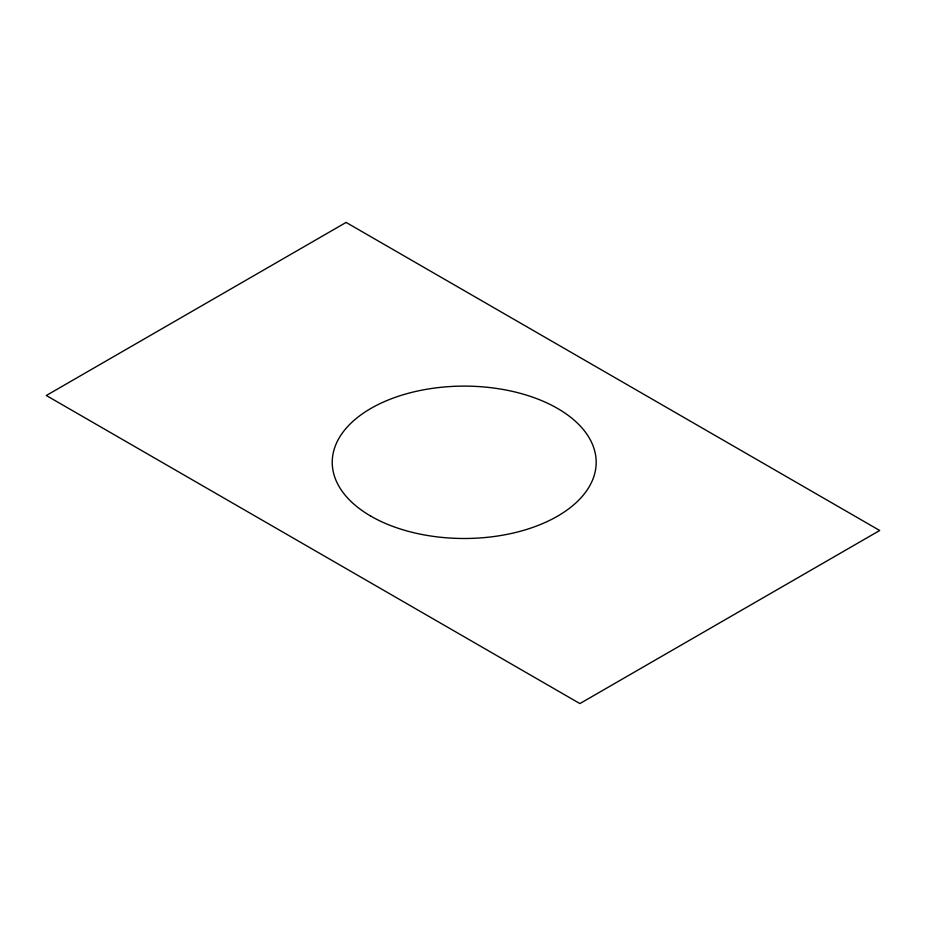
<?xml version="1.0" encoding="UTF-8"?>
<svg xmlns="http://www.w3.org/2000/svg" width="926" height="926" viewBox="0 0 926 926"><rect width="100%" height="100%" fill="white"/><g stroke="black" fill="none" stroke-linecap="round" stroke-linejoin="round"><path stroke-width="1.39" d="M346.104 222.425L46.3 395.506L579.896 703.575L879.7 530.494L346.104 222.425M370.886 516.176A131.967 76.187 0 0 0 591.679 482.029A131.967 76.187 0 0 0 430.046 388.712A131.967 76.187 0 0 0 370.886 516.176"/></g></svg>
